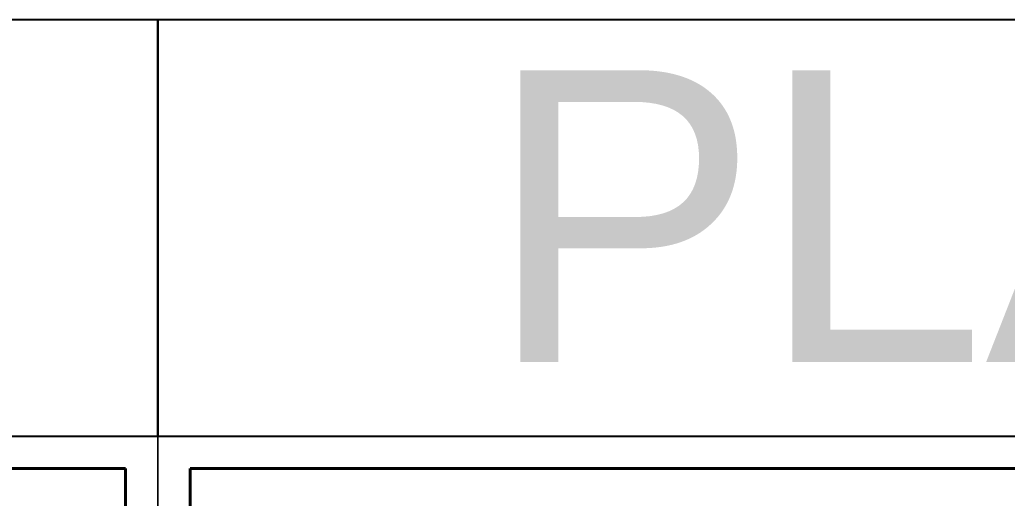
# Model space of a CAD drawing. Header units: inches. Extents: x 249 to 1192, y -18 to 440.
# Drawn here: x 328.95 to 359.44, y 278.57 to 293.34 of the extents above; entities that cross this region are included whole.
import ezdxf
from ezdxf.enums import TextEntityAlignment as Align

# ---------------------------------------------------------------- set-up
doc = ezdxf.new("R2010")
doc.units = ezdxf.units.IN
doc.header["$MEASUREMENT"] = 0
doc.layers.add('GRS KOP', color=1, linetype='Continuous', lineweight=40)
doc.layers.add('KOP', color=7, linetype='Continuous', lineweight=20)
doc.styles.get("Standard").update_dxf_attribs({"font": 'arial.ttf'})

# ---------------------------------------------------------------- blocks, each defined once
blk = doc.blocks.new('KOP-ARS')
at = {"layer": 'GRS KOP'}
for p, q in [((83, 54), (1, 54)), ((1, 54), (1, 1)), ((83, 1), (83, 54))]:
    blk.add_line(p, q, dxfattribs=at)
at = {"layer": 'KOP'}
blk.add_lwpolyline([(0, 0), (84, 0), (84, 55), (0, 55)], close=True, dxfattribs=at)
for tag, height, p in [('SUKMA', 0.2, (78, 9.9)), ('1:100', 0.25, (81.3, 5.5)), ('1:100', 0.25, (81.3, 4.9)), ('1:100', 0.25, (81.3, 4.3)), ('AR-01', 0.35, (78.15, 2.7)), ('10', 0.35, (81.3, 2.7)), ('2012', 0.35, (81.3, 1.7))]:
    blk.add_attdef(tag, text='', height=height, dxfattribs=at).set_placement(p, align=Align.MIDDLE)
for p in [(73.7, 5.325), (73.7, 4.725), (73.7, 4.125)]:
    blk.add_attdef('-', p, '', height=0.35, dxfattribs=at)

msp = doc.modelspace()

# ---------------------------------------------------------------- linework, layer by layer
for points in [[(249.2179, 280.4885), (333.2179, 280.4885), (333.2179, 293.3359), (249.2179, 293.3359)], [(333.2179, 280.4885), (417.2179, 280.4885), (417.2179, 293.3359), (333.2179, 293.3359)]]:
    msp.add_lwpolyline(points, close=True)

# ---------------------------------------------------------------- block references
at = {"layer": 'KOP'}
for p in [(249.2179, 225.4885), (333.2179, 225.4885)]:
    msp.add_blockref('KOP-ARS', p, dxfattribs=at)

# ---------------------------------------------------------------- texts
at = {"layer": 'DEFPOINTS', "insert": (372.2716, 291.7799), "char_height": 9.006281, "attachment_point": 1}
msp.add_mtext('\\pi-28.893;PLAFOND', dxfattribs=at)

doc.saveas('drawing.dxf')
